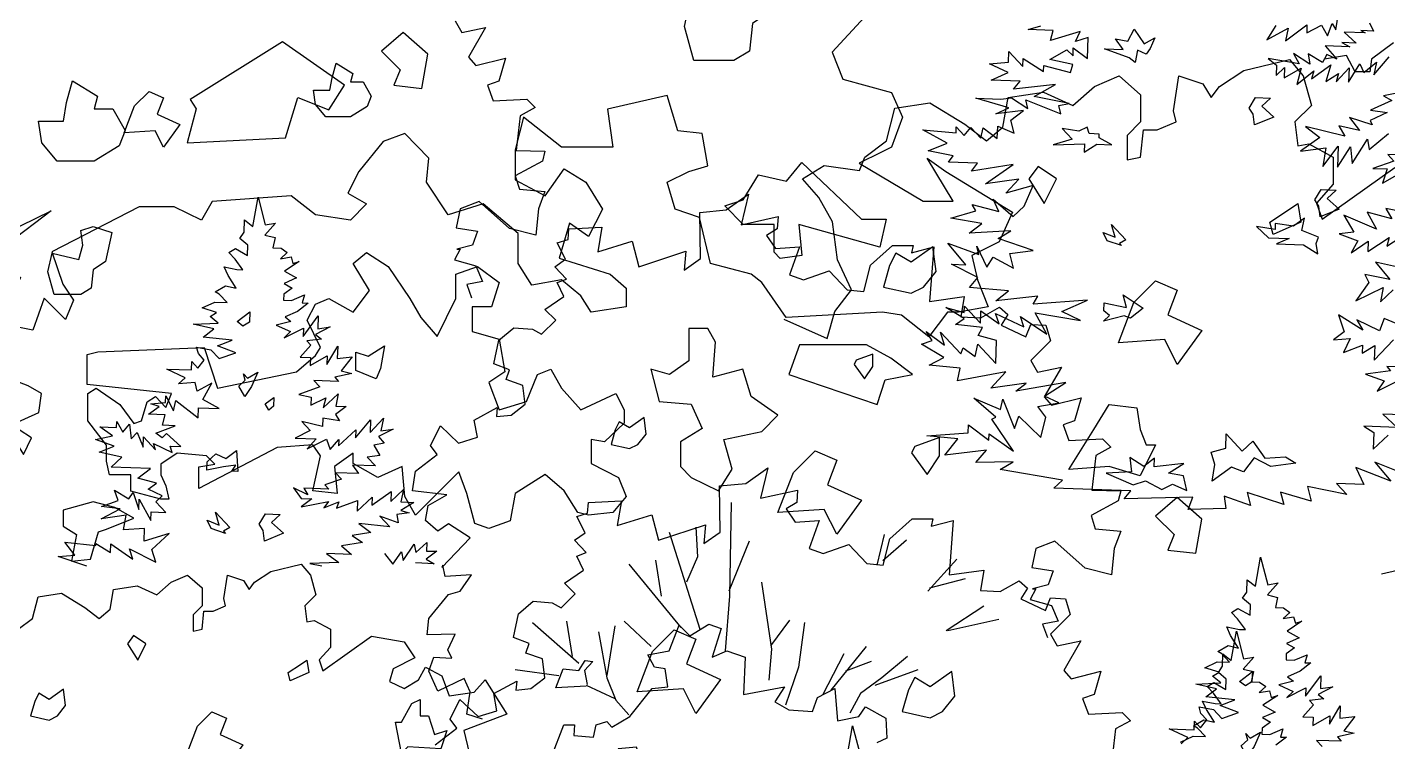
# Model space of a CAD drawing. Header units: inches. Extents: x 11.9 to 85.3, y 21.1 to 37.4.
# Drawn here: x 55.837 to 56.619, y 23.064 to 23.474 of the extents above; entities that cross this region are included whole.
import ezdxf

# ---------------------------------------------------------------- set-up
doc = ezdxf.new("R2010")
doc.units = ezdxf.units.IN
doc.header["$MEASUREMENT"] = 0
doc.layers.add('CAY', color=94, linetype='Continuous')
doc.layers.add('CAY-3', color=61, linetype='Continuous')

# ---------------------------------------------------------------- blocks, each defined once
blk = doc.blocks.new('A$C76451831')
at = {"layer": 'CAY'}
for p, q in [((1479.9, 1929.8), (1538.3, 1944)), ((1538.3, 1944), (1555.9, 1922.7)), ((1288.9, 1909.2), (1320.1, 1922.7)), ((1320.1, 1922.7), (1347.8, 1898.6)), ((1389.7, 1877.9), (1396.8, 1922.7)), ((1396.8, 1922.7), (1427.4, 1912.7)), ((1448.6, 1909.2), (1479.9, 1929.8)), ((1555.9, 1922.7), (1566.6, 1885)), ((1178, 1895), (1223.4, 1902.1)), ((1223.4, 1902.1), (1261.1, 1885)), ((1261.1, 1885), (1288.9, 1909.2)), ((1427.4, 1912.7), (1438, 1895)), ((1438, 1895), (1448.6, 1909.2)), ((1033, 1881.5), (1077.8, 1888.5)), ((1077.8, 1888.5), (1122.6, 1860.8)), ((1171.5, 1857.3), (1178, 1895)), ((1347.8, 1898.6), (1347.8, 1863.8)), ((1566.6, 1885), (1545.3, 1863.8)), ((1022.3, 1839.6), (1033, 1881.5)), ((1393.2, 1863.8), (1389.7, 1877.9)), ((1122.6, 1860.8), (1150.3, 1839.6)), ((1150.3, 1839.6), (1171.5, 1857.3)), ((1347.8, 1863.8), (1330.7, 1846.6)), ((1347.8, 1818.9), (1351.4, 1853.7)), ((1351.4, 1853.7), (1369, 1853.7)), ((1369, 1853.7), (1393.2, 1863.8)), ((1545.3, 1863.8), (1548.9, 1833.1)), ((994.6, 1818.9), (1022.3, 1839.6)), ((1330.7, 1846.6), (1330.7, 1815.4)), ((1548.9, 1833.1), (1563, 1836)), ((1563, 1836), (1594.3, 1818.9)), ((987.6, 1801.8), (994.6, 1818.9)), ((1330.7, 1815.4), (1347.8, 1818.9)), ((1594.3, 1818.9), (1594.3, 1784.1)), ((915, 1791.2), (942.7, 1808.3)), ((942.7, 1808.3), (987.6, 1801.8)), ((1580.1, 1739.3), (1673.3, 1805.4)), ((935.7, 1767), (915, 1791.2)), ((1594.3, 1784.1), (1573, 1759.9)), ((953.4, 1735.8), (935.7, 1767)), ((1573, 1759.9), (1580.1, 1739.3)), ((4659.2, 1730), (4666, 1767.4)), ((4666, 1767.4), (4675.2, 1732.1)), ((959.8, 1687.4), (953.4, 1735.8)), ((4648.1, 1722.6), (4648.6, 1738.5)), ((4648.6, 1738.5), (4659.2, 1730)), ((4688.4, 1734.4), (4674.7, 1719)), ((4675.2, 1732.1), (4688.4, 1734.4)), ((4642.8, 1714.7), (4648.1, 1722.6)), ((4653, 1706.2), (4642.8, 1714.7)), ((4674.7, 1719), (4687.7, 1715.8)), ((4687.7, 1715.8), (4685, 1702.8)), ((4628.6, 1696.6), (4636.9, 1701.7)), ((4636.5, 1688.1), (4628.6, 1696.6)), ((4636.9, 1701.7), (4652.5, 1693)), ((4652.5, 1693), (4653, 1706.2)), ((4685, 1702.8), (4695.4, 1702.4)), ((4703.4, 1696.7), (4694.9, 1688.8)), ((4694.9, 1688.8), (4708.2, 1691.1)), ((4695.4, 1702.4), (4703.4, 1696.7)), ((4708.2, 1691.1), (4710.6, 1682.8)), ((977.5, 1649), (959.8, 1687.4)), ((4627.6, 1667.1), (4622.5, 1678.2)), ((4622.5, 1678.2), (4638.7, 1674.9)), ((4646.4, 1674.6), (4636.5, 1688.1)), ((4638.7, 1674.9), (4646.4, 1674.6)), ((4718.8, 1685.3), (4699.8, 1672.8)), ((4699.8, 1672.8), (4715.4, 1664.1)), ((4710.6, 1682.8), (4718.8, 1685.3)), ((4637.9, 1650.9), (4627.6, 1667.1)), ((4715.4, 1664.1), (4699.3, 1656.9)), ((4699.3, 1656.9), (4709.5, 1651.1)), ((956.3, 1621.3), (977.5, 1649)), ((4611, 1646.4), (4624.4, 1654.1)), ((4616.3, 1643.5), (4611, 1646.4)), ((4626.4, 1632.7), (4616.3, 1643.5)), ((4624.4, 1654.1), (4637.9, 1650.9)), ((4698.8, 1643.4), (4698.5, 1635.7)), ((4709.5, 1651.1), (4698.8, 1643.4)), ((4708.9, 1635.3), (4725.5, 1642.4)), ((4725.5, 1642.4), (4722.4, 1632.1)), ((946.3, 1586.5), (956.3, 1621.3)), ((4594.4, 1625.7), (4610.5, 1633.3)), ((4612.8, 1620.1), (4594.4, 1625.7)), ((4610.5, 1633.3), (4626.4, 1632.7)), ((4698.5, 1635.7), (4708.9, 1635.3)), ((4716.6, 1621.4), (4700.5, 1614.3)), ((4730.1, 1631.8), (4716.6, 1621.4)), ((4722.4, 1632.1), (4730.1, 1631.8)), ((890.9, 1611.3), (946.3, 1586.5)), ((4582.8, 1604.8), (4615, 1606.4)), ((4609.3, 1598.9), (4582.8, 1604.8)), ((4604.5, 1614.9), (4612.8, 1620.1)), ((4615, 1606.4), (4604.5, 1614.9)), ((4708, 1608.6), (4689.3, 1603.8)), ((4689.3, 1603.8), (4707.5, 1595.4)), ((4700.5, 1614.3), (4708, 1608.6)), ((4723.6, 1589.4), (4743.1, 1615.5)), ((4743.1, 1615.5), (4742.6, 1599.2)), ((4595.8, 1588.5), (4609.3, 1598.9)), ((4632.8, 1584.5), (4595.8, 1588.5)), ((4699.6, 1587.6), (4724, 1599.9)), ((4707.5, 1595.4), (4699.6, 1587.6)), ((4724, 1599.9), (4723.6, 1589.4)), ((4747.1, 1585.9), (4728.4, 1583.8)), ((4758.5, 1601.4), (4739.6, 1591.6)), ((4739.6, 1591.6), (4747.1, 1585.9)), ((4742.6, 1599.2), (4758.5, 1601.4)), ((4587.2, 1575.6), (4605.7, 1572.3)), ((4589.7, 1567.4), (4587.2, 1575.6)), ((4605.7, 1572.3), (4616.2, 1561)), ((4614, 1577.4), (4632.8, 1584.5)), ((4637.7, 1568.4), (4614, 1577.4)), ((4616.2, 1561), (4637.7, 1568.4)), ((4733.7, 1578.2), (4720, 1562.8)), ((4728.4, 1583.8), (4733.7, 1578.2)), ((4754.1, 1553.5), (4768.1, 1577)), ((4768.1, 1577), (4767.5, 1561.2)), ((4580.8, 1546.4), (4581.1, 1557.2)), ((4581.1, 1557.2), (4589, 1548.8)), ((4589, 1548.8), (4597.1, 1559)), ((4597.1, 1559), (4589.7, 1567.4)), ((4720, 1562.8), (4733.1, 1562.4)), ((4732.8, 1552), (4754.5, 1564.3)), ((4733.1, 1562.4), (4732.8, 1552)), ((4754.5, 1564.3), (4754.1, 1553.5)), ((4767.5, 1561.2), (4786.6, 1563.2)), ((4786.6, 1563.2), (4772.4, 1545.1)), ((4572.7, 1536.2), (4549.1, 1547.5)), ((4549.1, 1547.5), (4580.8, 1546.4)), ((4564.3, 1528.4), (4572.7, 1536.2)), ((4785.9, 1541.9), (4764.4, 1537.2)), ((4764.4, 1537.2), (4769.2, 1531.6)), ((4772.4, 1545.1), (4785.9, 1541.9)), ((4585.6, 1530.3), (4564.3, 1528.4)), ((4588, 1519.4), (4585.6, 1530.3)), ((4606.9, 1529.6), (4588, 1519.4)), ((4595.3, 1508.7), (4606.9, 1529.6)), ((4745, 1524.8), (4718.3, 1514.8)), ((4769.2, 1531.6), (4737.5, 1532.7)), ((4737.5, 1532.7), (4745, 1524.8)), ((4749.5, 1497.9), (4768.7, 1515.8)), ((4768.7, 1515.8), (4765.4, 1500)), ((4525.8, 1489.8), (4539.3, 1499.8)), ((4528.9, 1502.9), (4547.6, 1504.9)), ((4539.3, 1499.8), (4528.9, 1502.9)), ((4547.6, 1504.9), (4547.9, 1513.1)), ((4547.9, 1513.1), (4557.6, 1494.1)), ((4557.6, 1494.1), (4560.8, 1507.2)), ((4560.8, 1507.2), (4589.5, 1484.9)), ((4616.2, 1497.1), (4595.3, 1508.7)), ((4718.3, 1514.8), (4734.1, 1511.6)), ((4734.1, 1511.6), (4733.7, 1501.1)), ((4733.7, 1501.1), (4752.6, 1510.9)), ((4752.6, 1510.9), (4749.5, 1497.9)), ((4779, 1499.6), (4765, 1489.2)), ((4765.4, 1500), (4779, 1499.6)), ((4547, 1489.1), (4525.8, 1489.8)), ((4543.8, 1475.6), (4547, 1489.1)), ((4589.5, 1484.9), (4589.9, 1498)), ((4589.9, 1498), (4616.2, 1497.1)), ((4749, 1484.7), (4748.6, 1473.9)), ((4770.2, 1481.3), (4749, 1484.7)), ((4765, 1489.2), (4770.2, 1481.3)), ((4790.7, 1459.3), (4810.1, 1482.6)), ((4809.5, 1466.3), (4826.5, 1484.8)), ((4810.1, 1482.6), (4809.5, 1466.3)), ((4826.5, 1484.8), (4823.2, 1468.6)), ((4463.6, 1473.4), (4484.8, 1472.7)), ((4479.5, 1462), (4463.6, 1473.4)), ((4484.8, 1472.7), (4485.1, 1480.4)), ((4485.1, 1480.4), (4492.8, 1466.9)), ((4492.8, 1466.9), (4501.3, 1477.1)), ((4501.3, 1477.1), (4503.4, 1458.4)), ((4503.4, 1458.4), (4511.4, 1466.3)), ((4511.4, 1466.3), (4518.8, 1447.4)), ((4535.3, 1465.5), (4559.7, 1475)), ((4543.3, 1459.7), (4535.3, 1465.5)), ((4548.9, 1465), (4543.3, 1459.7)), ((4559.7, 1475), (4543.8, 1475.6)), ((4566.9, 1448.5), (4548.9, 1465)), ((4732.6, 1469), (4713.7, 1459.2)), ((4722.1, 1480.2), (4732.6, 1469)), ((4748.6, 1473.9), (4722.1, 1480.2)), ((4769, 1449.1), (4791.1, 1469.7)), ((4791.1, 1469.7), (4790.7, 1459.3)), ((4839.1, 1470.7), (4820.2, 1461)), ((4823.2, 1468.6), (4839.1, 1470.7)), ((4458, 1457.3), (4479.5, 1462)), ((4481.7, 1448.7), (4458, 1457.3)), ((4462.4, 1441.3), (4481.7, 1448.7)), ((4518.8, 1447.4), (4519.3, 1460.6)), ((4519.3, 1460.6), (4534.6, 1444.2)), ((4534.6, 1444.2), (4532.2, 1452.4)), ((4532.2, 1452.4), (4555.8, 1440.7)), ((4555.8, 1440.7), (4553.3, 1449)), ((4553.3, 1449), (4566.9, 1448.5)), ((4713.7, 1459.2), (4740.4, 1458.3)), ((4740.4, 1458.3), (4729, 1445.5)), ((4729, 1445.5), (4753.5, 1457.8)), ((4753.5, 1457.8), (4758.5, 1444.5)), ((4758.5, 1444.5), (4769.3, 1457.3)), ((4769.3, 1457.3), (4769, 1449.1)), ((4827.6, 1452.5), (4814.4, 1450.3)), ((4814.4, 1450.3), (4822.1, 1436.9)), ((4820.2, 1461), (4827.6, 1452.5)), ((4491.7, 1434.8), (4462.4, 1441.3)), ((4478.1, 1422.1), (4491.7, 1434.8)), ((4822.1, 1436.9), (4805.7, 1434.7)), ((4805.7, 1434.7), (4816.2, 1423.5)), ((4528.3, 1420.4), (4478.1, 1422.1)), ((4512, 1407.8), (4528.3, 1420.4)), ((4794.5, 1413.8), (4765.1, 1414.8)), ((4765.1, 1414.8), (4773, 1406.4)), ((4786.8, 1424.5), (4794.5, 1413.8)), ((4816.2, 1423.5), (4786.8, 1424.5)), ((4535.8, 1401.5), (4512, 1407.8)), ((4525.1, 1393.7), (4535.8, 1401.5)), ((4711.4, 1395.4), (4721.4, 1381.9)), ((4729.7, 1386.6), (4711.4, 1395.4)), ((4724.6, 1394.9), (4729.7, 1386.6)), ((4756.7, 1393.8), (4724.6, 1394.9)), ((4773, 1406.4), (4751.5, 1399.4)), ((4751.5, 1399.4), (4756.7, 1393.8)), ((4465.5, 1371.8), (4487, 1379.2)), ((4487, 1379.2), (4482, 1392.5)), ((4482, 1392.5), (4500.7, 1381.4)), ((4500.7, 1381.4), (4505.9, 1389.4)), ((4505.9, 1389.4), (4513.4, 1367.9)), ((4513.4, 1367.9), (4513.8, 1381)), ((4513.8, 1381), (4528.7, 1353.7)), ((4543.4, 1385.4), (4525.1, 1393.7)), ((4535, 1377.5), (4543.4, 1385.4)), ((4547.7, 1363.9), (4535, 1377.5)), ((4735, 1381.4), (4721, 1371)), ((4721, 1371), (4756.1, 1378)), ((4721.4, 1381.9), (4735, 1381.4)), ((4756.1, 1378), (4750.4, 1370)), ((4750.4, 1370), (4769.3, 1377.5)), ((4766.3, 1369.4), (4793.3, 1379.4)), ((4769.3, 1377.5), (4766.3, 1369.4)), ((4792.9, 1365.8), (4812.1, 1383.7)), ((4793.3, 1379.4), (4792.9, 1365.8)), ((4811.7, 1373.3), (4836.3, 1391)), ((4812.1, 1383.7), (4811.7, 1373.3)), ((4835.9, 1377.9), (4852.3, 1393.2)), ((4836.3, 1391), (4835.9, 1377.9)), ((4865.3, 1376.9), (4848.6, 1366.6)), ((4852.3, 1393.2), (4849, 1377.4)), ((4849, 1377.4), (4865.3, 1376.9)), ((4464.9, 1355.9), (4489.4, 1368.7)), ((4497.2, 1360.3), (4464.9, 1355.9)), ((4489.4, 1368.7), (4465.5, 1371.8)), ((4493.9, 1341.8), (4497.2, 1360.3)), ((4528.7, 1353.7), (4529.1, 1364.6)), ((4529.1, 1364.6), (4547.7, 1363.9)), ((4822.1, 1359.3), (4834.8, 1345.7)), ((4845.4, 1350.8), (4822.1, 1359.3)), ((4859.4, 1363.5), (4843.5, 1361.3)), ((4843.5, 1361.3), (4845.4, 1350.8)), ((4848.6, 1366.6), (4859.4, 1363.5)), ((4520.7, 1343.6), (4493.9, 1341.8)), ((4520.1, 1327.3), (4520.7, 1343.6)), ((4834.8, 1345.7), (4795, 1349.9)), ((4795, 1349.9), (4810.5, 1338.4)), ((4431.5, 1309.1), (4418.5, 1325.8)), ((4418.5, 1325.8), (4458.3, 1321.7)), ((4458.3, 1321.7), (4458.4, 1324.4)), ((4458.4, 1324.4), (4477, 1312.9)), ((4552.2, 1337), (4520.1, 1327.3)), ((4530.1, 1316.5), (4552.2, 1337)), ((4799.6, 1325.7), (4772.7, 1321.2)), ((4810.5, 1338.4), (4786.3, 1334.3)), ((4786.3, 1334.3), (4799.6, 1325.7)), ((4868.1, 1312.9), (4882.1, 1325.5)), ((4882.1, 1325.5), (4881.7, 1314.6)), ((4410.2, 1307.5), (4431.5, 1309.1)), ((4446.9, 1295.4), (4410.2, 1307.5)), ((4477, 1312.9), (4477.4, 1323.8)), ((4477.4, 1323.8), (4505.7, 1304.2)), ((4501.2, 1317.5), (4535, 1300.5)), ((4505.7, 1304.2), (4501.2, 1317.5)), ((4535, 1300.5), (4530.1, 1316.5)), ((4753.8, 1311.4), (4769.3, 1300)), ((4785.5, 1310.3), (4753.8, 1311.4)), ((4772.7, 1321.2), (4785.5, 1310.3)), ((4828.1, 1311.5), (4838.5, 1297.6)), ((4838.5, 1297.6), (4849.5, 1313.5)), ((4849.5, 1313.5), (4851.8, 1302.5)), ((4851.8, 1302.5), (4865.7, 1323.4)), ((4865.7, 1323.4), (4868.1, 1312.9)), ((4894.8, 1314.2), (4881.4, 1304.2)), ((4881.7, 1314.6), (4894.8, 1314.2)), ((5943, 1269.4), (5949.7, 1306.8)), ((5949.7, 1306.8), (5958.9, 1271.5)), ((1732.8, 1302.8), (1656.2, 1285.1)), ((4682.3, 1288.4), (4721.2, 1297.8)), ((4721.2, 1297.8), (4733, 1283.7)), ((4769.3, 1300), (4732.1, 1298.6)), ((4732.1, 1298.6), (4747.8, 1295.7)), ((4891.6, 1298.4), (4867.6, 1299.3)), ((4881.4, 1304.2), (4891.6, 1298.4)), ((4536.5, 1258.5), (4554.9, 1274.6)), ((4554.9, 1274.6), (4575.8, 1283.7)), ((4575.8, 1283.7), (4594.3, 1267.5)), ((4622.2, 1253.8), (4626.9, 1283.7)), ((4626.9, 1283.7), (4647.3, 1277)), ((4647.3, 1277), (4654.4, 1265.2)), ((4654.4, 1265.2), (4661.5, 1274.6)), ((4661.5, 1274.6), (4682.3, 1288.4)), ((4733, 1283.7), (4740.1, 1258.5)), ((5931.9, 1262.1), (5932.4, 1277.9)), ((5932.4, 1277.9), (5943, 1269.4)), ((5972.1, 1273.8), (5958.5, 1258.4)), ((5958.9, 1271.5), (5972.1, 1273.8)), ((4377.3, 1228.2), (4384.3, 1256.1)), ((4384.3, 1256.1), (4414.2, 1260.8)), ((4414.2, 1260.8), (4444.1, 1242.4)), ((4476.7, 1240), (4481, 1265.2)), ((4481, 1265.2), (4511.3, 1269.9)), ((4511.3, 1269.9), (4536.5, 1258.5)), ((4594.3, 1267.5), (4594.3, 1244.3)), ((4740.1, 1258.5), (4725.9, 1244.3)), ((5926.6, 1254.1), (5931.9, 1262.1)), ((5958.5, 1258.4), (5971.5, 1255.2)), ((5971.5, 1255.2), (5968.8, 1242.2)), ((4444.1, 1242.4), (4462.6, 1228.2)), ((4462.6, 1228.2), (4476.7, 1240)), ((4594.3, 1244.3), (4582.9, 1232.9)), ((4594.3, 1214.4), (4596.6, 1237.6)), ((4596.6, 1237.6), (4608.4, 1237.6)), ((4608.4, 1237.6), (4624.5, 1244.3)), ((4624.5, 1244.3), (4622.2, 1253.8)), ((4725.9, 1244.3), (4728.3, 1223.9)), ((5912.4, 1236), (5920.7, 1241.1)), ((5920.7, 1241.1), (5936.3, 1232.4)), ((5936.7, 1245.6), (5926.6, 1254.1)), ((5936.3, 1232.4), (5936.7, 1245.6)), ((5968.8, 1242.2), (5979.2, 1241.8)), ((5979.2, 1241.8), (5987.1, 1236.1)), ((4358.8, 1214.4), (4377.3, 1228.2)), ((4582.9, 1232.9), (4582.9, 1212.1)), ((4728.3, 1223.9), (4737.7, 1225.8)), ((4737.7, 1225.8), (4758.6, 1214.4)), ((5192.6, 1187), (5205.3, 1219.7)), ((5205.3, 1219.7), (5219, 1206)), ((5219, 1206), (5243.2, 1220.8)), ((5243.2, 1220.8), (5259.1, 1215.5)), ((5920.2, 1227.6), (5912.4, 1236)), ((5930.2, 1214.1), (5920.2, 1227.6)), ((5987.1, 1236.1), (5978.7, 1228.2)), ((5978.7, 1228.2), (5991.9, 1230.5)), ((6002.6, 1224.7), (5983.6, 1212.2)), ((5991.9, 1230.5), (5994.4, 1222.3)), ((5994.4, 1222.3), (6002.6, 1224.7)), ((4582.9, 1212.1), (4594.3, 1214.4)), ((4749.1, 1161.4), (4811.2, 1205.4)), ((4758.6, 1214.4), (4758.6, 1191.2)), ((4811.2, 1205.4), (4852.9, 1198.3)), ((5259.1, 1215.5), (5247.5, 1178.6)), ((5906.3, 1217.6), (5922.5, 1214.3)), ((5911.3, 1206.6), (5906.3, 1217.6)), ((5921.6, 1190.3), (5911.3, 1206.6)), ((5922.5, 1214.3), (5930.2, 1214.1)), ((5999.1, 1203.5), (5983, 1196.4)), ((5983.6, 1212.2), (5999.1, 1203.5)), ((4758.6, 1191.2), (4744.4, 1175.1)), ((4852.9, 1198.3), (4866.7, 1177.9)), ((5165.2, 1181.8), (5192.6, 1187)), ((5247.5, 1178.6), (5266.4, 1187)), ((5266.4, 1187), (5289.7, 1178.6)), ((5894.8, 1185.8), (5908.2, 1193.5)), ((5900.1, 1182.9), (5894.8, 1185.8)), ((5908.2, 1193.5), (5921.6, 1190.3)), ((5993.3, 1190.6), (5982.6, 1182.8)), ((5983, 1196.4), (5993.3, 1190.6)), ((4744.4, 1175.1), (4749.1, 1161.4)), ((4866.7, 1177.9), (4839.1, 1163.7)), ((5173.6, 1165.9), (5165.2, 1181.8)), ((5289.7, 1178.6), (5287.5, 1131.1)), ((5878.2, 1165.1), (5894.3, 1172.7)), ((5894.3, 1172.7), (5910.1, 1172.2)), ((5910.1, 1172.2), (5900.1, 1182.9)), ((5982.6, 1182.8), (5982.3, 1175.1)), ((5982.3, 1175.1), (5992.7, 1174.7)), ((5992.7, 1174.7), (6009.3, 1181.8)), ((6013.9, 1171.3), (6000.4, 1160.8)), ((6009.3, 1181.8), (6006.2, 1171.5)), ((6006.2, 1171.5), (6013.9, 1171.3)), ((4839.1, 1163.7), (4834.4, 1147.6)), ((4852.9, 1138.5), (4871.4, 1149.9)), ((4871.4, 1149.9), (4880.4, 1166.1)), ((4880.4, 1166.1), (4901.2, 1154.7)), ((4901.2, 1154.7), (4910.7, 1129.1)), ((4942.9, 1133.8), (4956.7, 1149.9)), ((4956.7, 1149.9), (4984.6, 1105.9)), ((5187.3, 1163.8), (5173.6, 1165.9)), ((5190.5, 1140.6), (5187.3, 1163.8)), ((5896.6, 1159.5), (5878.2, 1165.1)), ((5888.2, 1154.3), (5896.6, 1159.5)), ((5898.8, 1145.8), (5888.2, 1154.3)), ((6000.4, 1160.8), (5984.3, 1153.7)), ((5984.3, 1153.7), (5991.8, 1148)), ((6007.4, 1128.9), (6026.9, 1154.9)), ((6026.9, 1154.9), (6026.3, 1138.6)), ((4834.4, 1147.6), (4852.9, 1138.5)), ((4910.7, 1129.1), (4942.9, 1133.8)), ((5142, 1102.7), (5170.5, 1138.5)), ((5170.5, 1138.5), (5190.5, 1140.6)), ((5287.5, 1131.1), (5340.3, 1140.6)), ((5340.3, 1140.6), (5327.6, 1121.6)), ((5382.5, 1126.9), (5404.6, 1138.5)), ((5404.6, 1138.5), (5407.8, 1097.4)), ((5866.6, 1144.2), (5898.8, 1145.8)), ((5893.1, 1138.3), (5866.6, 1144.2)), ((5879.6, 1127.9), (5893.1, 1138.3)), ((5991.8, 1148), (5973, 1143.2)), ((5973, 1143.2), (5991.3, 1134.9)), ((5983.3, 1127), (6007.8, 1139.3)), ((5991.3, 1134.9), (5983.3, 1127)), ((6007.8, 1139.3), (6007.4, 1128.9)), ((6042.3, 1140.8), (6023.3, 1131)), ((6026.3, 1138.6), (6042.3, 1140.8)), ((5327.6, 1121.6), (5345.5, 1111.1)), ((5376.1, 1109), (5382.5, 1126.9)), ((5435.2, 1102.7), (5443.6, 1115.3)), ((5443.6, 1115.3), (5470, 1100.6)), ((5871, 1115), (5889.4, 1111.7)), ((5873.4, 1106.8), (5871, 1115)), ((5916.6, 1123.9), (5879.6, 1127.9)), ((5897.8, 1116.8), (5916.6, 1123.9)), ((5921.5, 1107.8), (5897.8, 1116.8)), ((6017.4, 1117.6), (6003.8, 1102.2)), ((6030.9, 1125.3), (6012.2, 1123.3)), ((6012.2, 1123.3), (6017.4, 1117.6)), ((6023.3, 1131), (6030.9, 1125.3)), ((6037.9, 1092.9), (6051.8, 1116.4)), ((6051.8, 1116.4), (6051.3, 1100.6)), ((4984.6, 1105.9), (4929.6, 1084.7)), ((5118.8, 1089), (5142, 1102.7)), ((5345.5, 1111.1), (5376.1, 1109)), ((5407.8, 1097.4), (5435.2, 1102.7)), ((5470, 1100.6), (5471.1, 1075.2)), ((5872.8, 1088.2), (5880.8, 1098.4)), ((5880.8, 1098.4), (5873.4, 1106.8)), ((5889.4, 1111.7), (5899.9, 1100.4)), ((5899.9, 1100.4), (5921.5, 1107.8)), ((6003.8, 1102.2), (6016.9, 1101.8)), ((6016.5, 1091.4), (6038.3, 1103.8)), ((6016.9, 1101.8), (6016.5, 1091.4)), ((6038.3, 1103.8), (6037.9, 1092.9)), ((6051.3, 1100.6), (6070.4, 1102.6)), ((6070.4, 1102.6), (6056.2, 1084.5)), ((4929.6, 1084.7), (4941, 1036.7)), ((5057.6, 1092.1), (5071.3, 1092.1)), ((5071.3, 1092.1), (5070.3, 1078.4)), ((5095.6, 1076.3), (5098.8, 1092.1)), ((5098.8, 1092.1), (5112.5, 1096.3)), ((5112.5, 1096.3), (5118.8, 1089)), ((5420.6, 1053.6), (5427.3, 1091)), ((5427.3, 1091), (5436.5, 1055.8)), ((5856.5, 1075.7), (5832.8, 1086.9)), ((5832.8, 1086.9), (5864.5, 1085.8)), ((5864.5, 1085.8), (5864.9, 1096.7)), ((5864.9, 1096.7), (5872.8, 1088.2)), ((6069.6, 1081.4), (6048.2, 1076.7)), ((6056.2, 1084.5), (6069.6, 1081.4)), ((5070.3, 1078.4), (5095.6, 1076.3)), ((5471.1, 1075.2), (5458.4, 1068.9)), ((5848, 1067.8), (5856.5, 1075.7)), ((6053, 1071.1), (6021.3, 1072.2)), ((6021.3, 1072.2), (6028.7, 1064.2)), ((6048.2, 1076.7), (6053, 1071.1)), ((4402.8, 717.8), (4374.9, 696.9)), ((4342.7, 701.7), (4314.8, 696.9)), ((4354.1, 680.8), (4342.7, 701.7)), ((4374.9, 696.9), (4372.6, 680.8)), ((4372.6, 680.8), (4354.1, 680.8)), ((3915.1, 501.1), (3898, 463.3)), ((3898, 463.3), (3863.2, 445.6)), ((3863.2, 445.6), (3870.3, 414.4)), ((3870.3, 414.4), (3883.8, 380.2)), ((3831.9, 373.1), (3807.8, 341.8)), ((3846.1, 373.1), (3831.9, 373.1)), ((3883.8, 380.2), (3846.1, 373.1))]:
    blk.add_line(p, q, dxfattribs=at)
for points in [[(4918.4, 1993.1), (4926.9, 1978.3), (4957.4, 1984.6), (4935.3, 1946.7), (4944.8, 1936.1), (4982.8, 1945.6), (4974.3, 1916.1), (4959.6, 1910.8), (4966.9, 1890.8), (5010.2, 1892.9), (5020.7, 1882.3), (5001.7, 1871.8), (4996.5, 1827.5), (5033.4, 1826.4), (5030.2, 1813.8), (4995.4, 1794.8), (5000.7, 1777.9), (5033.4, 1774.7), (5024.9, 1752.6), (5021.8, 1718.9), (4988, 1727.3), (4949, 1762.1), (4924.8, 1752.6), (4919.5, 1728.3), (4946.9, 1724.1), (4940.6, 1706.2), (4920.5, 1700.9), (4924.8, 1700.9), (4917.4, 1687.2), (4944.8, 1679.8), (4953.2, 1659.8), (4933.2, 1655.6), (4939.5, 1638.7)], [(4953.2, 1099.5), (4933.2, 1105.8), (4937.4, 1134.3), (4930, 1151.2), (4896.3, 1135.4), (4884.7, 1160.7), (4891, 1178.6), (4914.2, 1177.5), (4908.9, 1188.1), (4918.4, 1208.1), (4882.5, 1207.1), (4884.7, 1228.2), (4910, 1258.8), (4924.7, 1263), (4939.5, 1284.1), (4905.7, 1282), (4902.6, 1296.7), (4901.5, 1293.6), (4937.4, 1331.5), (4910, 1349.5), (4896.3, 1340), (4880.4, 1353.7), (4883.6, 1372.7), (4907.9, 1386.4), (4863.6, 1391.6), (4867.8, 1417), (4895.2, 1438.1), (4886.8, 1449.7), (4899.4, 1475), (4922.6, 1452.8), (4946.9, 1460.2), (4942.7, 1482.3), (4972.2, 1498.2), (4971.1, 1486.6), (4990.1, 1488.7), (5008, 1502.4), (5004.9, 1526.6), (4983.8, 1534), (4988, 1546.7), (4968, 1554.1), (4974.3, 1584.7), (4993.3, 1600.5), (5017.5, 1598.4), (5029.1, 1592), (5047.1, 1610), (5033.4, 1623.7), (5057.6, 1640.6), (5049.2, 1658.5), (5060.8, 1662.7), (5046, 1678.5), (5059.7, 1688), (5049.2, 1709.1), (5062.9, 1713.3), (5063.9, 1727), (5106.1, 1729.1), (5100.9, 1697.5), (5145.2, 1711.2), (5153.6, 1678.5), (5213.7, 1698.6), (5211.6, 1674.3), (5232.7, 1689.1), (5231.6, 1748.1), (5265.4, 1751.3), (5293.9, 1771.3), (5284.4, 1732.3), (5331.8, 1742.9), (5330.8, 1727), (5317.1, 1718.6), (5328.7, 1701.7), (5359.3, 1703.8), (5346.6, 1668), (5364.5, 1661.6), (5397.2, 1673.2), (5420.4, 1649), (5441.5, 1646.9), (5450, 1680.6), (5478.4, 1705.9), (5504.8, 1705.9), (5502.7, 1696.5), (5531.2, 1703.8), (5525.9, 1634.2), (5570.2, 1640.6), (5566, 1614.2), (5591.3, 1613.1), (5615.5, 1626.8), (5626.1, 1617.3), (5617.7, 1603.6), (5649.3, 1588.9), (5655.6, 1604.7), (5674.6, 1603.6), (5680.9, 1583.6), (5655.6, 1558.3), (5664.1, 1543.5), (5694.7, 1549.8), (5672.5, 1511.9), (5682, 1501.3), (5720, 1510.8), (5711.5, 1481.3), (5696.8, 1476), (5704.1, 1456), (5747.4, 1458.1), (5757.9, 1447.5), (5738.9, 1437), (5733.7, 1392.7), (5770.6, 1391.6), (5767.4, 1379), (5732.6, 1360), (5737.9, 1343.1), (5770.6, 1340), (5762.2, 1317.8), (5759, 1284.1), (5725.2, 1292.5), (5686.2, 1327.3), (5662, 1317.8), (5656.7, 1293.6), (5684.1, 1289.3), (5677.8, 1271.4), (5657.7, 1266.1), (5662, 1266.1), (5654.6, 1252.4), (5682, 1245), (5690.4, 1225), (5670.4, 1220.8), (5676.7, 1203.9)], [(4680, 1494.9), (4675.3, 1503.2), (4686, 1511), (4685.6, 1500.1), (4680, 1494.9)], [(444.5, 1066.7), (472, 1087.8), (463.5, 1099.4), (476.2, 1124.7), (499.4, 1102.6), (523.6, 1110), (519.4, 1132.1), (549, 1147.9), (547.9, 1136.3), (566.9, 1138.4), (584.8, 1152.1), (581.7, 1176.4), (560.6, 1183.8), (564.8, 1196.4), (544.7, 1203.8), (551.1, 1234.4), (570.1, 1250.2), (594.3, 1248.1), (605.9, 1241.8), (623.8, 1259.7), (610.1, 1273.4), (634.4, 1290.3), (625.9, 1308.2), (637.6, 1312.5), (622.8, 1328.3), (636.5, 1337.8), (625.9, 1358.9), (639.7, 1363.1), (640.7, 1376.8), (682.9, 1378.9), (677.6, 1347.3), (721.9, 1361), (730.4, 1328.3), (790.5, 1348.3), (788.4, 1324.1), (809.5, 1338.8), (808.4, 1397.9), (842.2, 1401.1), (870.6, 1421.1), (861.1, 1382.1), (908.6, 1392.6), (907.6, 1376.8), (893.8, 1368.4), (905.4, 1351.5), (936, 1353.6), (923.4, 1317.7), (941.3, 1311.4), (974, 1323), (997.2, 1298.7), (1018.3, 1296.6), (1026.7, 1330.4), (1055.2, 1355.7), (1081.6, 1355.7), (1079.5, 1346.2), (1107.9, 1353.6), (1102.7, 1284), (1147, 1290.3), (1142.7, 1263.9), (1168.1, 1262.9), (1192.3, 1276.6), (1202.9, 1267.1), (1194.4, 1253.4), (1226.1, 1238.6), (1232.4, 1254.5), (1251.4, 1253.4), (1257.7, 1233.4), (1232.4, 1208), (1240.8, 1193.3), (1271.4, 1199.6), (1249.3, 1161.6), (1258.8, 1151.1), (1296.7, 1160.6), (1288.3, 1131.1), (1273.5, 1125.8), (1280.9, 1105.7), (1324.2, 1107.9), (1334.7, 1097.3), (1315.7, 1086.8), (1310.4, 1042.5)], [(5271.7, 1376.9), (5269.6, 1256.6), (5264.3, 1187)], [(5226.4, 1345.2), (5228.5, 1307.3), (5214.8, 1274.6)], [(5192.6, 1338.9), (5231.6, 1214.5)], [(5294.9, 1327.3), (5268.6, 1263)], [(5467.9, 1335.7), (5458.4, 1296.7)], [(5496.4, 1328.4), (5465.8, 1302)], [(5140.9, 1297.8), (5207.4, 1216.6)], [(5174.7, 1303.1), (5182.1, 1256.6)], [(5560.7, 1304.1), (5523.8, 1263)], [(5310.7, 1274.6), (5323.4, 1189.1), (5320.2, 1149.1)], [(5571.3, 1278.8), (5525.9, 1267.2)], [(5595.5, 1244), (5547, 1212.3)], [(5017.5, 1222.9), (5076.6, 1171.2)], [(5060.8, 1225), (5068.2, 1179.7)], [(5134.6, 1225), (5169.4, 1192.3)], [(5346.6, 1226.1), (5322.3, 1193.4)], [(5365.6, 1222.9), (5358.2, 1165.9), (5341.3, 1117.4)], [(5614.5, 1227.1), (5549.1, 1212.3)], [(1398.9, 1070.1), (1415, 1077.7), (1430.9, 1077.2), (1420.8, 1088), (1415.5, 1090.9), (1428.9, 1098.6), (1442.4, 1095.4), (1432.1, 1111.6), (1427, 1122.6), (1443.2, 1119.4), (1450.9, 1119.1), (1441, 1132.6), (1433.1, 1141), (1441.4, 1146.2), (1457, 1137.5), (1457.5, 1150.6), (1447.3, 1159.1), (1452.6, 1167.1), (1453.1, 1182.9), (1463.7, 1174.4), (1470.5, 1211.8), (1479.7, 1176.6), (1492.9, 1178.8), (1479.2, 1163.4), (1492.2, 1160.3), (1489.5, 1147.2), (1499.9, 1146.8), (1507.9, 1141.1), (1499.4, 1133.3), (1512.7, 1135.5), (1515.1, 1127.3), (1523.3, 1129.7), (1504.3, 1117.2), (1519.9, 1108.5), (1503.8, 1101.4), (1514, 1095.6), (1503.3, 1087.8), (1503, 1080.1), (1513.4, 1079.7), (1530, 1086.9), (1526.9, 1076.5), (1534.6, 1076.3), (1521.1, 1065.9)], [(4252.3, 740.2), (4240.8, 721.6), (4268.1, 736.9), (4264.8, 720.7), (4292.2, 741.1), (4291.9, 730.6), (4310.8, 740.4), (4318.5, 727), (4324.5, 742.7), (4329.2, 734.8), (4332.6, 756)], [(4372.1, 743.7), (4377.2, 733.1), (4361.3, 733.7), (4366.6, 730.8), (4339.9, 731.7), (4355.3, 717.6), (4336.8, 718.2), (4347, 712.9), (4315.3, 714), (4330.6, 697.1), (4317.6, 703), (4311.9, 692.8), (4293.7, 703.8), (4295.9, 690.6), (4275.1, 704.5), (4282.3, 691.1), (4242.7, 697.9), (4253.3, 689.4), (4252.8, 676.3), (4263.6, 686.3), (4263.1, 673.2), (4284.9, 685.6), (4279.1, 664.5), (4301.1, 682.3), (4298, 672), (4322.6, 689.7), (4316.4, 668.6), (4332.6, 678.5), (4329.6, 668.1), (4346.1, 686.1), (4345.4, 667.6), (4359.8, 691.1), (4364.9, 680), (4381.2, 693.1), (4377.9, 676.9), (4397.3, 700.2)], [(4422.5, 656.7), (4390.1, 650.1), (4400.8, 644.3), (4373.6, 631.7), (4394.8, 628.7), (4373.2, 618.6), (4375.7, 613), (4346.5, 622.2), (4359.6, 605.9), (4333, 611.8), (4340.7, 598.4), (4290.4, 611), (4308.5, 596.8), (4283.9, 579.1), (4316.2, 583.4), (4312.6, 559.5), (4332.1, 585.5), (4331.2, 558.8), (4348, 585), (4349.9, 563.6), (4369.6, 594.7), (4371.9, 581.4), (4396.6, 601.9)], [(4416.9, 574.4), (4395.7, 575.2), (4403.5, 566.7), (4376.5, 557.2), (4395, 556.6), (4388.9, 538.2), (4410.7, 550.6)], [(4427.4, 499.2), (4393.2, 505.9), (4400.9, 492.5), (4369.1, 501.3), (4381.4, 479.5), (4339.5, 497.3), (4352.3, 475.6), (4333.6, 473.5), (4357.4, 464.5), (4348.7, 449), (4370.5, 464.1), (4370, 450.9), (4397.4, 468.6), (4394.3, 457.8), (4418.8, 473.3)], [(4422.2, 427.8), (4380, 437), (4398.2, 415), (4366.3, 421.6), (4371.3, 411), (4354.7, 387.5), (4389.7, 404.9), (4386.3, 386.4), (4402.7, 401.7)], [(4419.6, 353.1), (4391, 365), (4385, 349.3), (4356.1, 363.5), (4363.8, 350.1), (4332.7, 369.7), (4339.7, 348.2), (4326.2, 337.8), (4347.6, 339.7), (4338.8, 321.5), (4363.1, 331), (4362.7, 320.6), (4379, 330.5), (4378.3, 311.9), (4403.2, 337.8)], [(4407.5, 303.2), (4394.3, 303.7), (4399.1, 298), (4367.2, 293.7), (4391, 285.2), (4382.3, 271.9), (4406.8, 284.6)], [(4426.6, 241.3), (4389.5, 242.6), (4407.5, 225.7), (4364.9, 227.2), (4377.8, 219), (4377, 197.7), (4396.2, 215.6)], [(4436.8, 158), (4379.2, 181.3), (4399.6, 157), (4354.9, 174.5), (4365, 152.8), (4330.2, 154), (4343.3, 140), (4292.9, 149.9), (4297.7, 131.1), (4258.2, 142.9), (4262.6, 126.9), (4215.6, 142.2), (4220, 125.7), (4186, 137.8), (4188.1, 121.8), (4140.1, 120.8), (4146.1, 136.4), (4058.1, 134.1), (4066.6, 144.6), (3967.9, 148.1), (3979.1, 158.1), (3899.4, 171.8), (3916.1, 181.6), (3868, 180.6), (3881.7, 196.4), (3828.5, 190.1), (3845, 210.9), (3805.3, 215), (3858.5, 218.6), (3858.8, 229), (3884.9, 209.5), (3885.2, 217.6), (3916.5, 195.2), (3888.5, 236.1), (3894, 238.6), (3865.5, 263.2), (3899.8, 248.8), (3902.6, 261.9), (3917.6, 224.2), (3923.1, 239.9), (3951.6, 212.6), (3957.9, 238.7), (3947.6, 252.6), (3974.4, 257.1), (3956.2, 265.5), (3983.5, 283.1), (3919.2, 272.2), (3932.7, 282.1), (3887.2, 276), (3906.5, 296.7), (3844.9, 285.2), (3848.2, 301.4), (3808.5, 305.5), (3827.4, 315.3), (3798.5, 332.2), (3812.3, 337.1), (3804.5, 348.3), (3827.9, 331.1), (3823.1, 347.6), (3848.9, 320), (3851.8, 327.6), (3867.3, 316.6), (3870.6, 332.4), (3893.7, 307.5), (3894.8, 337), (3871, 343.2), (3876.8, 353.5), (3842, 357.4), (3853.2, 365.2), (3829.6, 379.1), (3853.4, 372.9), (3853.7, 381), (3874.2, 359), (3874.8, 374.8), (3898.2, 358.2), (3893.2, 371.5), (3929.8, 354.3), (3925.3, 367.6), (3958.9, 345.2), (3944, 372.4), (4002.2, 362.7), (3978.5, 373.9), (4011.2, 388.7), (3941.7, 383.4), (3947.5, 393.6), (3893.8, 387.8), (3910.1, 400.4), (3860, 404.8), (3870.8, 417.6), (3837, 434.6), (3855.6, 434), (3832.5, 461.5), (3871.9, 447), (3869.5, 457.5), (3882.2, 430.8), (3890.3, 443.7), (3916.6, 429.6), (3911.8, 448.3), (3941.4, 452.3), (3896.6, 467.5), (3912.8, 477.3), (3859.7, 474.2), (3876, 486.8), (3836.3, 493.6), (3868.4, 502.9), (3863.7, 511.2), (3897.8, 501.9), (3890.2, 518), (3916.2, 495.8), (3930.2, 508.9), (3941.6, 535.3), (3906.8, 525.6), (3923.3, 543.6), (3880.5, 537.4), (3915.8, 562.4), (3862.5, 553.9), (3870.5, 564), (3833.4, 565.3), (3839.1, 573.3), (3807.2, 579.8), (3831.5, 589.4), (3800.4, 606.4), (3842.9, 602.6), (3843.1, 610.3), (3853.2, 599.5), (3861.7, 609.7), (3874.4, 596.1), (3877.5, 609.1), (3895.6, 595.3), (3896.2, 611.2), (3917.2, 602.3), (3912.8, 618.8), (3929.1, 631.3), (3894, 627.1), (3910.6, 634.7), (3868.4, 647.1), (3900.1, 646), (3913.8, 647.7), (3934.6, 633.9), (3932.3, 644.8), (3976.9, 627), (3974.6, 637.9), (3987.8, 640.2), (3942.8, 649.4), (3970.1, 664.8), (3916.4, 658.5), (3924.9, 668.7), (3887.8, 670), (3909.5, 680.1), (3885.8, 691.3), (3909.9, 693.2), (3910.4, 706.8), (3928.3, 687.6), (3928.7, 698), (3954.8, 681.2), (3955.1, 688.9), (3989.2, 680), (3992.3, 690.3), (3963.1, 696.8), (3984.8, 709.2), (3992.7, 701.2), (3993, 711.6), (4011.1, 697.8), (4012.1, 724.6), (3996, 719.7), (4001.9, 732.6), (3963.9, 720.8), (3967.1, 733.8), (3935.4, 734.9), (3951.4, 739.8)], [(5101.9, 1211.3), (5112.5, 1152.2), (5124.1, 1123.8), (5140.9, 1104.8)], [(5123, 1218.7), (5112.5, 1155.4)], [(5444.7, 1192.3), (5399.3, 1136.4)], [(5086.1, 1141.7), (5047.1, 1139.6), (5056.6, 1163.8), (5076.6, 1161.7), (5085, 1174.4), (5094.5, 1173.3), (5084, 1161.7), (5087.2, 1143.8)], [(5416.2, 1182.8), (5388.8, 1130.1)], [(5451, 1173.3), (5418.3, 1160.7)], [(5497.4, 1179.7), (5464.7, 1152.2), (5437.3, 1132.2), (5423.6, 1106.9)], [(4995.4, 1162.8), (5051.3, 1155.4)], [(5456.3, 1142.7), (5511.1, 1162.8)], [(5086.1, 1142.7), (5123, 1125.9)], [(5144.1, 974), (5144.1, 975), (5124.1, 1009.8), (5146.2, 1019.3), (5156.8, 1043.6), (5150.4, 1063.6), (5127.2, 1061.5), (5123, 1037.3), (5106.1, 1040.4), (5087.2, 1027.8), (5074.5, 1033.1), (5078.7, 1051), (5052.3, 1041.5), (5041.8, 1051), (5057.6, 1092.1)]]:
    blk.add_lwpolyline(points, dxfattribs=at)
for points in [[(4784.5, 1915.2), (4800.4, 1915.2), (4810.9, 1896.7), (4805.6, 1883.5), (4784.5, 1870.3), (4752.8, 1870.3), (4739.6, 1886.1), (4737, 1904.6), (4758.1, 1904.6), (4760.8, 1920.5), (4766, 1939), (4787.2, 1925.7)], [(4507.9, 1884.3), (4526.4, 1902.8), (4544.9, 1894.9), (4536.9, 1873.7), (4566, 1860.5), (4544.9, 1831.5), (4534.3, 1852.6), (4494.7, 1850)], [(1240.2, 1791.1), (1216.4, 1806.9), (1204.5, 1791.1), (1224.3, 1759.4)], [(1537.1, 1751.5), (1548.9, 1759.4), (1552.9, 1735.6), (1517.3, 1719.8), (1513.3, 1735.6)], [(4396.9, 1672), (4402.2, 1695.8), (4436.5, 1687.9), (4441.8, 1706.3), (4439.1, 1724.8), (4455, 1730.1), (4478.7, 1722.2), (4470.8, 1685.2), (4455, 1674.7), (4452.3, 1650.9), (4439.1, 1643), (4404.8, 1643)], [(1085.8, 1672.3), (1081.8, 1704), (1054.1, 1684.2), (1034.3, 1696), (1026.4, 1680.2), (1018.5, 1652.5), (1054.1, 1644.6), (1069.9, 1652.5)], [(1339.1, 1632.7), (1366.8, 1660.4), (1394.5, 1648.5), (1382.7, 1616.8), (1426.2, 1597), (1394.5, 1553.5), (1378.7, 1585.2), (1319.3, 1581.2)], [(4639.1, 1608.3), (4655.4, 1620.8), (4655, 1607.7), (4646.6, 1602.6)], [(4791, 1545.5), (4791, 1569.3), (4806.8, 1564), (4827.9, 1577.2), (4822.7, 1548.1), (4817.4, 1534.9)], [(5431.9, 1558.7), (5429.3, 1553.4), (5442.5, 1535), (5453, 1550.8), (5453, 1566.7)], [(4641.2, 1525.7), (4649.6, 1533.5), (4647.2, 1541.3), (4652.4, 1535.7), (4665.8, 1543.4), (4657.5, 1525.1), (4648.9, 1512.3)], [(1287.7, 1470.3), (1307.5, 1502), (1343.1, 1498), (1347, 1470.3), (1355, 1450.5), (1366.8, 1450.5), (1347, 1410.9), (1307.5, 1422.8), (1256, 1418.8)], [(5162.8, 1464.3), (5160.2, 1485.4), (5141.7, 1472.2), (5128.5, 1480.1), (5123.3, 1469.6), (5118, 1451.1), (5141.7, 1445.8), (5152.3, 1451.1)], [(4376, 1459.3), (4360.2, 1469.9), (4352.3, 1459.3), (4365.5, 1438.2)], [(1058.5, 1448.2), (1054.5, 1440.3), (1074.3, 1412.6), (1090.2, 1436.3), (1090.2, 1460.1)], [(4640.1, 1416.5), (4632.4, 1416.7), (4637.7, 1424.7), (4621.8, 1422.5), (4600.3, 1417.9), (4600.7, 1428.7), (4611.9, 1438.8), (4624.8, 1432.9), (4638.3, 1443.3)], [(5351.5, 1415.3), (5379.2, 1443), (5406.9, 1431.1), (5395, 1399.4), (5438.6, 1379.6), (5406.9, 1336.1), (5391, 1367.8), (5331.7, 1363.8)], [(1418.3, 1311.9), (1426.2, 1355.4), (1394.5, 1383.2), (1366.8, 1359.4), (1390.6, 1335.6), (1382.7, 1315.8)], [(4624.2, 1337.2), (4605.8, 1343.3), (4600.8, 1353.9), (4616.4, 1347.9), (4611.6, 1364.4), (4629.9, 1344.7), (4621.6, 1340)], [(4672.4, 1341), (4667.2, 1348.9), (4675.4, 1362.2), (4694.4, 1361.5), (4683.1, 1351), (4698.5, 1337.4), (4674.2, 1327.3)], [(722.8, 1185.8), (750.5, 1213.5), (778.2, 1201.7), (766.3, 1170), (809.9, 1150.2), (778.2, 1106.6), (762.4, 1138.3), (703, 1134.3)], [(4522.5, 1195.9), (4506.6, 1206.4), (4498.7, 1195.9), (4511.9, 1174.8)], [(4720.4, 1169.5), (4728.3, 1174.8), (4731, 1158.9), (4707.2, 1148.4), (4704.6, 1158.9)], [(1109.9, 1128.8), (1106, 1160.5), (1078.3, 1140.7), (1058.5, 1152.6), (1050.5, 1136.7), (1042.6, 1109), (1078.3, 1101.1), (1094.1, 1109)], [(5922.9, 1147.7), (5939.2, 1160.3), (5938.7, 1147.1), (5930.4, 1142)], [(4419.5, 1116.7), (4416.9, 1137.8), (4398.4, 1124.6), (4385.2, 1132.5), (4380, 1122), (4374.7, 1103.5), (4398.4, 1098.2), (4409, 1103.5)], [(4862.9, 1119.3), (4873.5, 1124.6), (4873.5, 1103.5), (4884.1, 1103.5), (4892, 1079.7), (4907.8, 1085), (4899.9, 1061.2), (4857.7, 1063.9), (4849.7, 1055.9), (4841.8, 1095.6), (4849.7, 1095.6)], [(4588.5, 1090.3), (4606.9, 1108.8), (4625.4, 1100.8), (4617.5, 1079.7), (4646.5, 1066.5), (4625.4, 1037.5), (4614.9, 1058.6), (4575.3, 1055.9)], [(5925, 1065.1), (5933.4, 1073), (5931, 1080.8), (5936.2, 1075.1), (5949.6, 1082.8), (5941.3, 1064.5), (5932.7, 1051.7)], [(4064.6, 698.7), (4032.9, 710.2), (4056.9, 709.4), (4046.9, 723.3), (4062.7, 720.1), (4070.9, 735.6), (4083.8, 716.6), (4097.3, 724.3), (4091.3, 710.9), (4086.1, 703.4), (4075.4, 708.7), (4072.1, 693)], [(4223.4, 626.6), (4218.2, 634.5), (4226.4, 647.8), (4245.4, 647.1), (4234.2, 636.7), (4249.6, 623), (4225.2, 612.9)], [(4013.2, 601.7), (4010.8, 609.9), (4000.2, 604.8), (3978.6, 608.3), (3991.7, 594.7), (3967.4, 587.4), (4007.3, 588.7), (4006.9, 577.9), (4023.2, 588.2), (4042.2, 587.5), (4026.2, 596.2), (4026.3, 601.2)], [(4307.3, 508.9), (4302.2, 516.8), (4310.3, 530.1), (4329.4, 529.4), (4318.1, 518.9), (4333.5, 505.2), (4309.1, 495.2)], [(4303.8, 461), (4306.8, 469), (4285.8, 477.9), (4289, 493.7), (4275.1, 483.3), (4251.6, 486.8), (4251.4, 479.1), (4227.5, 482.7), (4242.8, 468.5), (4269.5, 467.6), (4253, 460.5), (4287.8, 459.2), (4306, 447.7)], [(4054.6, 458.4), (4036.2, 464.5), (4031.1, 475.1), (4046.8, 469.1), (4041.9, 485.6), (4060.3, 465.9), (4052, 461.2)], [(4032, 374.8), (4032.4, 385.2), (4061.2, 379.2), (4056.8, 395.2), (4082.5, 378.5), (4066.1, 365.4), (4058.1, 368.4), (4031.6, 361.7), (4039.5, 369.1)], [(4174.2, 178.1), (4169.4, 194.1), (4188.1, 198.9), (4188.8, 217.4), (4209.3, 195.4), (4222.9, 208.1), (4238.4, 186.2), (4264.8, 188), (4278.1, 179.9), (4245.8, 175.6), (4224.8, 186.7), (4211.1, 168.6), (4195.4, 174.6), (4170.8, 156.9)], [(4138.2, 144.9), (4133.9, 163.6), (4114.9, 167), (4134.4, 179.5), (4096.7, 175.3), (4097, 186.2), (4083.5, 175.8), (4065.4, 187.3), (4067.4, 168.6), (4035.2, 167), (4069.6, 152.2), (4085.6, 157.1), (4106.5, 146), (4119.9, 153.2)]]:
    blk.add_lwpolyline(points, close=True, dxfattribs=at)
at = {"layer": 'CAY-3'}
for p, q in [((3725.5, 750.9), (3684.2, 706.1)), ((3684.2, 706.1), (3697.8, 671.3)), ((3697.8, 671.3), (3760.3, 654.2)), ((3473.1, 650.6), (3396.5, 632.9)), ((3486.7, 605.2), (3473.1, 650.6)), ((3760.3, 654.2), (3774.4, 622.9)), ((3396.5, 632.9), (3403.5, 584.6)), ((3289.2, 622.9), (3278.5, 581)), ((3337.5, 584.6), (3289.2, 622.9)), ((3774.4, 622.9), (3760.3, 584.6)), ((3137, 601.7), (3109.3, 591.6)), ((3167.7, 570.4), (3137, 601.7)), ((3517.9, 601.7), (3486.7, 605.2)), ((3525, 560.4), (3517.9, 601.7)), ((3109.3, 591.6), (3078.1, 553.3)), ((3278.5, 581), (3278.5, 542.7)), ((3403.5, 584.6), (3337.5, 584.6)), ((3746.7, 577.5), (3719, 563.9)), ((3760.3, 584.6), (3746.7, 577.5)), ((3164.8, 539.7), (3167.7, 570.4)), ((3500.8, 553.3), (3525, 560.4)), ((3719, 563.9), (3800.7, 515.2)), ((3839, 515.2), (3805.7, 570.4)), ((3805.7, 570.4), (3829.8, 553.3)), ((3078.1, 553.3), (3063.9, 525.6)), ((3278.5, 542.7), (3316.9, 522)), ((3316.9, 522), (3341, 556.8)), ((3341, 556.8), (3368.8, 539.7)), ((3473.1, 539.7), (3500.8, 553.3)), ((3829.8, 553.3), (3915.1, 501.1)), ((3063.9, 525.6), (3088.1, 512)), ((3192.5, 497.8), (3164.8, 539.7)), ((3368.8, 539.7), (3390, 504.9)), ((3483.1, 504.9), (3473.1, 539.7)), ((2797, 507.9), (2685, 450.4)), ((2841.8, 507.9), (2797, 507.9)), ((2876.6, 490.8), (2841.8, 507.9)), ((2890.2, 514.9), (2876.6, 490.8)), ((2991.4, 522), (2890.2, 514.9)), ((3022.7, 497.8), (2991.4, 522)), ((3088.1, 512), (3067.5, 490.8)), ((3237.3, 512), (3192.5, 497.8)), ((3282.1, 473.7), (3237.3, 512)), ((3800.7, 515.2), (3839, 515.2)), ((3067.5, 490.8), (3022.7, 497.8)), ((3390, 504.9), (3372.3, 470.1)), ((3514.4, 494.3), (3483.1, 504.9)), ((3528.5, 435.3), (3514.4, 494.3)), ((3282.1, 435.3), (3282.1, 473.7)), ((3348.1, 487.2), (3334.6, 442.4)), ((3372.3, 470.1), (3348.1, 487.2)), ((2685, 450.4), (2699.2, 409.1)), ((3071, 435.3), (3088.1, 449.5)), ((3088.1, 449.5), (3115.8, 431.8)), ((3334.6, 442.4), (3400, 421.8)), ((3091.6, 401.1), (3071, 435.3)), ((3115.8, 431.8), (3143.5, 390.5)), ((3202.5, 421.8), (3230.2, 431.8)), ((3202.5, 390.5), (3202.5, 421.8)), ((3230.2, 431.8), (3257.9, 411.1)), ((3299.8, 407.6), (3282.1, 435.3)), ((3400, 421.8), (3420.6, 404.1)), ((3580.4, 421.8), (3528.5, 435.3)), ((3594, 411.1), (3580.4, 421.8)), ((2699.2, 409.1), (2712.7, 388.5)), ((3071, 373.4), (3091.6, 401.1)), ((3257.9, 411.1), (3247.9, 379.9)), ((3337.5, 414.7), (3299.8, 407.6)), ((3362.3, 394), (3337.5, 414.7)), ((3420.6, 404.1), (3420.6, 379.9)), ((3625.2, 366.3), (3594, 411.1)), ((2675.1, 391.3), (2660.8, 350.1)), ((2685, 381.4), (2675.1, 391.3)), ((2712.7, 388.5), (2702.7, 363.7)), ((3012, 362.8), (3022.7, 383.4)), ((3022.7, 383.4), (3039.8, 390.5)), ((3039.8, 390.5), (3071, 373.4)), ((3143.5, 390.5), (3157.7, 366.3)), ((3178.3, 342.1), (3202.5, 390.5)), ((3375.8, 373.4), (3362.3, 394)), ((2702.7, 363.7), (2685, 381.4)), ((3157.7, 366.3), (3178.3, 342.1)), ((3223.1, 379.9), (3223.1, 348.6)), ((3247.9, 379.9), (3223.1, 379.9)), ((3420.6, 379.9), (3375.8, 373.4)), ((3748.8, 373.1), (3625.2, 366.3)), ((3773, 369.5), (3748.8, 373.1)), ((3807.8, 341.8), (3773, 369.5)), ((2660.8, 350.1), (2643.7, 353.7)), ((3029.1, 328), (3012, 362.8)), ((3223.1, 348.6), (3257.9, 338.6)), ((3257.9, 338.6), (3265, 296.7)), ((2730.4, 318.9), (2744, 322.4)), ((2730.4, 280.5), (2730.4, 318.9)), ((2744, 322.4), (2880.2, 328)), ((2880.2, 328), (2897.3, 276)), ((2998.5, 296.7), (3022.7, 317.9)), ((3022.7, 317.9), (3029.1, 328)), ((2897.3, 276), (2998.5, 296.7)), ((3265, 296.7), (3244.4, 283.1)), ((3306.9, 293.2), (3323.9, 300.2)), ((3323.9, 300.2), (3337.5, 276.1)), ((2838.3, 269), (2730.4, 280.5)), ((3244.4, 283.1), (3257.9, 248.3)), ((3292.7, 259), (3306.9, 293.2)), ((2731, 269), (2741.6, 276)), ((2731, 234.2), (2731, 269)), ((2741.6, 276), (2772.3, 254.8)), ((2807.1, 258.3), (2817.7, 265.4)), ((2817.7, 265.4), (2831.2, 251.3)), ((2831.2, 251.3), (2838.3, 269)), ((3337.5, 276.1), (3362.3, 248.3)), ((3362.3, 248.3), (3407.1, 269)), ((3407.1, 269), (3417.7, 248.3)), ((2772.3, 254.8), (2790, 230.6)), ((2800, 234.2), (2807.1, 258.3)), ((3257.9, 248.3), (3292.7, 259)), ((3417.7, 248.3), (3417.7, 231.2)), ((2755.2, 202.9), (2731, 234.2)), ((2790, 230.6), (2800, 234.2)), ((3417.7, 231.2), (3392.9, 207)), ((3375.8, 210), (3375.8, 179.3)), ((3392.9, 207), (3375.8, 210)), ((2755.2, 182.3), (2755.2, 202.9)), ((2845.4, 192.9), (2824.7, 178.7)), ((2883.1, 189.3), (2845.4, 192.9)), ((2973.7, 200), (2873.1, 147.5)), ((3019.1, 203.5), (2973.7, 200)), ((3029.1, 189.3), (3019.1, 203.5)), ((3071, 192.9), (3046.8, 175.8)), ((3071, 179.3), (3071, 192.9)), ((2758.7, 165.1), (2755.2, 182.3)), ((2824.7, 178.7), (2824.7, 165.1)), ((2873.1, 175.2), (2893.7, 178.7)), ((2873.1, 147.5), (2873.1, 175.2)), ((2893.7, 178.7), (2883.1, 189.3)), ((3019.1, 144.5), (3029.1, 189.3)), ((3046.8, 175.8), (3050.4, 141)), ((3102.3, 161.6), (3071, 179.3)), ((3133.5, 175.8), (3102.3, 161.6)), ((3137, 137.4), (3133.5, 175.8)), ((3375.8, 179.3), (3410.6, 161.6)), ((2786.4, 165.1), (2758.7, 165.1)), ((2786.4, 143.9), (2786.4, 165.1)), ((2824.7, 165.1), (2831.2, 151)), ((3206, 168.7), (3181.9, 144.5)), ((3216.6, 141), (3206, 168.7)), ((3316.9, 165.2), (3278.5, 141)), ((3341, 144.5), (3316.9, 165.2)), ((3410.6, 161.6), (3420.6, 137.4)), ((2824.7, 133.9), (2786.4, 143.9)), ((2831.2, 151), (2834.8, 133.9)), ((3050.4, 141), (3019.1, 144.5)), ((3181.9, 144.5), (3150.6, 113.3)), ((3226.7, 102.6), (3216.6, 141)), ((3278.5, 141), (3272.1, 106.2)), ((3358.7, 116.8), (3341, 144.5)), ((2834.8, 133.9), (2824.7, 133.9)), ((3150.6, 113.3), (3137, 137.4)), ((3420.6, 137.4), (3403.5, 116.8)), ((3272.1, 106.2), (3244.4, 96.1)), ((3372.3, 113.3), (3358.7, 116.8)), ((3403.5, 116.8), (3372.3, 113.3)), ((3244.4, 96.1), (3226.7, 102.6))]:
    blk.add_line(p, q, dxfattribs=at)
for points in [[(3495.1, 738.9), (3503, 774.6), (3554.5, 762.7), (3562.4, 790.4), (3558.4, 818.1), (3582.2, 826), (3617.8, 814.2), (3605.9, 758.7), (3582.2, 742.9), (3578.2, 707.2), (3558.4, 695.3), (3507, 695.3)], [(3039.8, 632), (3059.6, 663.7), (2980.4, 719.1), (2862.1, 645.5), (2870, 633.6), (2858.2, 590.1), (2984.4, 596.3), (3000.2, 647.8)], [(3158.6, 659.7), (3166.5, 703.3), (3134.8, 731), (3107.1, 707.2), (3130.9, 683.5), (3123, 663.7)], [(2739.4, 633.6), (2763.2, 633.6), (2779, 605.9), (2771.1, 586.1), (2739.4, 566.3), (2691.9, 566.3), (2672.1, 590.1), (2668.1, 617.8), (2699.8, 617.8), (2703.8, 641.6), (2711.7, 669.3), (2743.4, 649.5)], [(3570.3, 517.1), (3590.1, 548.8), (3625.7, 540.9), (3645.5, 564.6), (3721.6, 492.2), (3753.2, 492.2), (3745.3, 456.6), (3641.6, 485.4), (3645.5, 445.8), (3617.8, 441.9), (3609.9, 449.8), (3609.9, 485.4), (3570.3, 485.4), (3546.6, 509.2)], [(2573.8, 417.4), (2565.9, 445.1), (2684, 503), (2629.2, 460.9), (2621.3, 433.2), (2645.1, 417.4), (2629.2, 381.7)], [(3535, 335), (3525, 352.1), (3500.8, 352.1), (3500.8, 310.9), (3476.1, 293.2), (3451.9, 300.2), (3462.5, 259), (3503.8, 255.4), (3517.9, 224.1), (3490.2, 207), (3490.2, 175.8), (3503.8, 161.6), (3538.6, 144.5), (3556.3, 172.2), (3545.6, 210), (3594, 220.6), (3614.6, 241.3), (3580.4, 265.4), (3569.8, 300.2), (3531.5, 290.2)], [(3728.2, 331.2), (3642.3, 331.5), (3628.8, 293.2), (3741.7, 255.1), (3752.3, 286.4), (3787.1, 293.5), (3759.4, 314.1)], [(2654.9, 279), (2616.6, 293.2), (2603, 258.3), (2627.2, 258.3), (2637.2, 230.6), (2668.5, 244.8), (2672, 269)], [(2765.8, 123.3), (2738.1, 130.3), (2699.7, 119.7), (2699.7, 99.1), (2716.8, 88.5), (2710.4, 54.3), (2734.5, 57.2), (2744.6, 92), (2755.2, 95.5), (2790, 109.7)]]:
    blk.add_lwpolyline(points, close=True, dxfattribs=at)

msp = doc.modelspace()

# ---------------------------------------------------------------- block references
at = {"layer": 'CAY', "xscale": 0.0004489089019145984, "yscale": 0.0004489089019145984, "zscale": 0.0004489089019145984}
for p in [(54.64618, 23.14297), (53.87545, 22.58311), (55.87234, 22.58311)]:
    msp.add_blockref('A$C76451831', p, dxfattribs=at)

doc.saveas('drawing.dxf')
